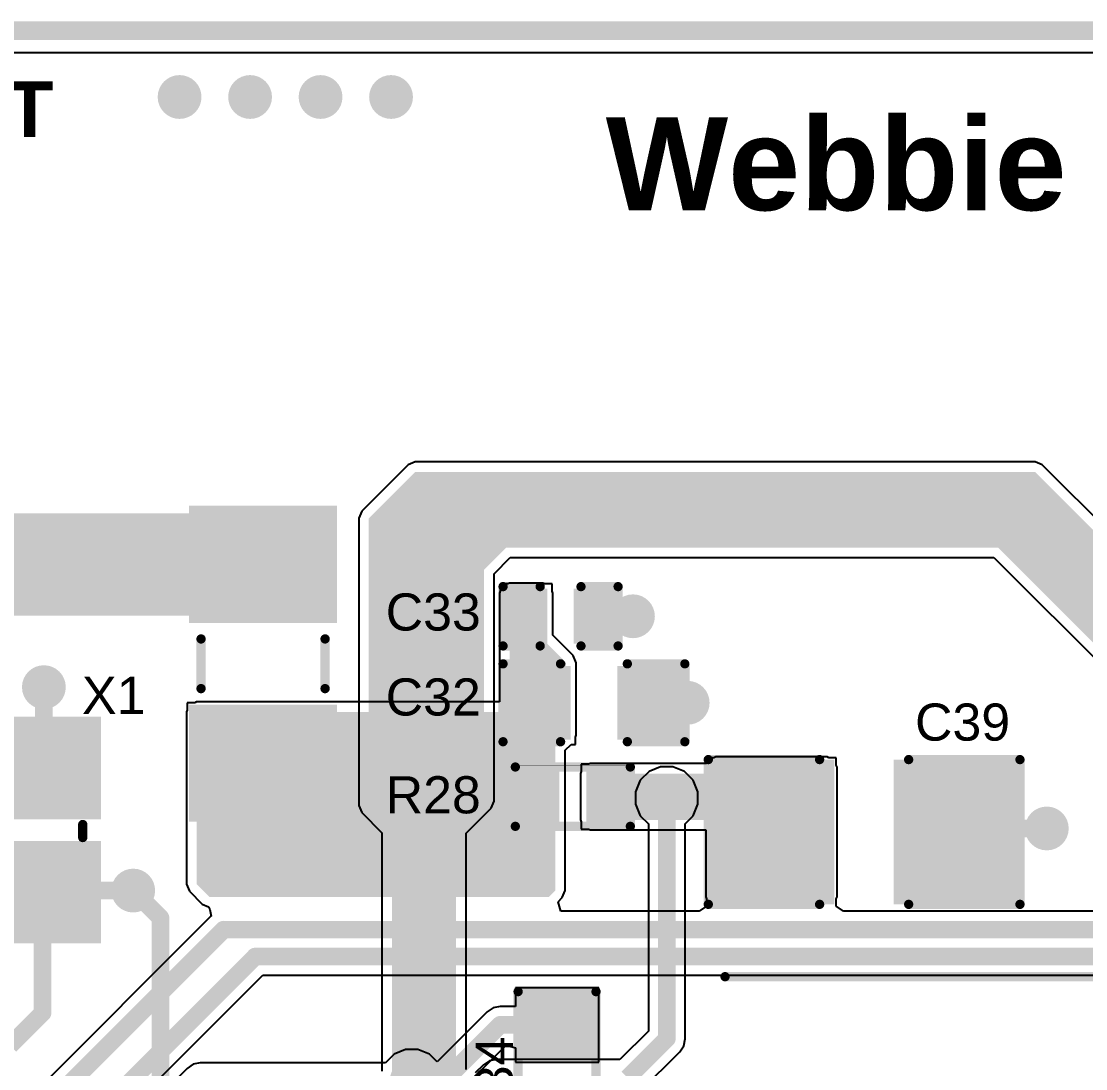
# Model space of a CAD drawing. Header units: inches. Extents: x -3 to 103, y 0 to 40.
# Drawn here: x 67.02 to 81.6, y 25.79 to 40.13 of the extents above; entities that cross this region are included whole.
import ezdxf

# ---------------------------------------------------------------- set-up
doc = ezdxf.new("R2010")
doc.units = ezdxf.units.IN
for name, color, linetype in [('Board Outline', 216, 'Continuous'), ('Bottom Layer', 5, 'Continuous'), ('Bottom Solder', 6, 'Continuous'), ('Top Layer', 1, 'Continuous'), ('Top Overlay', 2, 'Continuous'), ('Top Paste', 8, 'Continuous'), ('Top Solder', 216, 'Continuous'), ('Via Holes', 16, 'Continuous')]:
    doc.layers.add(name, color=color, linetype=linetype)
doc.styles.add('Arial', font='', dxfattribs={"height": 0.2})
doc.styles.add('Arial_Bold', font='', dxfattribs={"height": 0.2})
doc.styles.get('Arial').set_extended_font_data('Arial')
doc.styles.get('Arial_Bold').set_extended_font_data('Arial', bold=True)

# ---------------------------------------------------------------- blocks, each defined once
blk = doc.blocks.new('H1102NLT_1')
at = {"layer": 'Top Layer'}
for points in [[(-5.1, 4.825), (-3.43, 4.825), (-3.43, 4.065), (-5.1, 4.065)], [(5.1, 4.065), (3.43, 4.065), (3.43, 4.825), (5.1, 4.825)], [(-5.1, 3.555), (-3.43, 3.555), (-3.43, 2.795), (-5.1, 2.795)], [(5.1, 2.795), (3.43, 2.795), (3.43, 3.555), (5.1, 3.555)], [(-5.1, 2.285), (-3.43, 2.285), (-3.43, 1.525), (-5.1, 1.525)], [(5.1, 1.525), (3.43, 1.525), (3.43, 2.285), (5.1, 2.285)], [(-5.1, 1.015), (-3.43, 1.015), (-3.43, 0.255), (-5.1, 0.255)], [(5.1, 0.255), (3.43, 0.255), (3.43, 1.015), (5.1, 1.015)], [(-5.1, -0.255), (-3.43, -0.255), (-3.43, -1.015), (-5.1, -1.015)], [(5.1, -1.015), (3.43, -1.015), (3.43, -0.255), (5.1, -0.255)], [(-5.1, -1.525), (-3.43, -1.525), (-3.43, -2.285), (-5.1, -2.285)], [(5.1, -2.285), (3.43, -2.285), (3.43, -1.525), (5.1, -1.525)], [(-5.1, -2.795), (-3.43, -2.795), (-3.43, -3.555), (-5.1, -3.555)], [(5.1, -3.555), (3.43, -3.555), (3.43, -2.795), (5.1, -2.795)], [(-5.1, -4.065), (-3.43, -4.065), (-3.43, -4.825), (-5.1, -4.825)], [(5.1, -4.825), (3.43, -4.825), (3.43, -4.065), (5.1, -4.065)]]:
    blk.add_hatch(color=1, dxfattribs=at).paths.add_polyline_path(points)
at = {"layer": 'Top Overlay'}
blk.add_hatch(color=2, dxfattribs=at).paths.add_polyline_path([(-3.226, 4.089), (-2.413, 4.089), (-2.413, 4.902), (-3.226, 4.902)])
at = {"layer": 'Top Paste'}
for points in [[(-5.1, 4.825), (-3.43, 4.825), (-3.43, 4.065), (-5.1, 4.065)], [(5.1, 4.065), (3.43, 4.065), (3.43, 4.825), (5.1, 4.825)], [(-5.1, 3.555), (-3.43, 3.555), (-3.43, 2.795), (-5.1, 2.795)], [(5.1, 2.795), (3.43, 2.795), (3.43, 3.555), (5.1, 3.555)], [(-5.1, 2.285), (-3.43, 2.285), (-3.43, 1.525), (-5.1, 1.525)], [(5.1, 1.525), (3.43, 1.525), (3.43, 2.285), (5.1, 2.285)], [(-5.1, 1.015), (-3.43, 1.015), (-3.43, 0.255), (-5.1, 0.255)], [(5.1, 0.255), (3.43, 0.255), (3.43, 1.015), (5.1, 1.015)], [(-5.1, -0.255), (-3.43, -0.255), (-3.43, -1.015), (-5.1, -1.015)], [(5.1, -1.015), (3.43, -1.015), (3.43, -0.255), (5.1, -0.255)], [(-5.1, -1.525), (-3.43, -1.525), (-3.43, -2.285), (-5.1, -2.285)], [(5.1, -2.285), (3.43, -2.285), (3.43, -1.525), (5.1, -1.525)], [(-5.1, -2.795), (-3.43, -2.795), (-3.43, -3.555), (-5.1, -3.555)], [(5.1, -3.555), (3.43, -3.555), (3.43, -2.795), (5.1, -2.795)], [(-5.1, -4.065), (-3.43, -4.065), (-3.43, -4.825), (-5.1, -4.825)], [(5.1, -4.825), (3.43, -4.825), (3.43, -4.065), (5.1, -4.065)]]:
    blk.add_hatch(color=8, dxfattribs=at).paths.add_polyline_path(points)
at = {"layer": 'Top Solder'}
for points in [[(-5.202, 4.927), (-3.328, 4.927), (-3.328, 3.963), (-5.202, 3.963)], [(5.202, 3.963), (3.328, 3.963), (3.328, 4.927), (5.202, 4.927)], [(-5.202, 3.657), (-3.328, 3.657), (-3.328, 2.693), (-5.202, 2.693)], [(5.202, 2.693), (3.328, 2.693), (3.328, 3.657), (5.202, 3.657)], [(-5.202, 2.387), (-3.328, 2.387), (-3.328, 1.423), (-5.202, 1.423)], [(5.202, 1.423), (3.328, 1.423), (3.328, 2.387), (5.202, 2.387)], [(-5.202, 1.117), (-3.328, 1.117), (-3.328, 0.153), (-5.202, 0.153)], [(5.202, 0.153), (3.328, 0.153), (3.328, 1.117), (5.202, 1.117)], [(-5.202, -0.153), (-3.328, -0.153), (-3.328, -1.117), (-5.202, -1.117)], [(5.202, -1.117), (3.328, -1.117), (3.328, -0.153), (5.202, -0.153)], [(-5.202, -1.423), (-3.328, -1.423), (-3.328, -2.387), (-5.202, -2.387)], [(5.202, -2.387), (3.328, -2.387), (3.328, -1.423), (5.202, -1.423)], [(-5.202, -2.693), (-3.328, -2.693), (-3.328, -3.657), (-5.202, -3.657)], [(5.202, -3.657), (3.328, -3.657), (3.328, -2.693), (5.202, -2.693)], [(-5.202, -3.963), (-3.328, -3.963), (-3.328, -4.927), (-5.202, -4.927)], [(5.202, -4.927), (3.328, -4.927), (3.328, -3.963), (5.202, -3.963)]]:
    blk.add_hatch(color=216, dxfattribs=at).paths.add_polyline_path(points)
at = {"layer": 'Top Overlay'}
for points, const_width in [([(-3.555, 6.35), (3.555, 6.35)], 0.127), ([(-5.484, 4.343), (-5.484, 4.597)], 0.254), ([(-5.484, 4.597), (-5.357, 4.47)], 0.254), ([(-5.484, 4.343), (-5.357, 4.47)], 0.254), ([(-3.555, -6.35), (3.555, -6.35)], 0.127)]:
    blk.add_lwpolyline(points, dxfattribs=dict(at, const_width=const_width))
for points, const_width in [([(-3.587, 6.35, 1), (-3.523, 6.35, 1)], 0.0635), ([(3.523, 6.35, 1), (3.587, 6.35, 1)], 0.0635), ([(-5.548, 4.597, 1), (-5.421, 4.597, 1)], 0.127), ([(-5.548, 4.597, 1), (-5.421, 4.597, 1)], 0.127), ([(-5.421, 4.47, 1), (-5.294, 4.47, 1)], 0.127), ([(-5.421, 4.47, 1), (-5.294, 4.47, 1)], 0.127), ([(-5.548, 4.343, 1), (-5.421, 4.343, 1)], 0.127), ([(-5.548, 4.343, 1), (-5.421, 4.343, 1)], 0.127), ([(-3.587, -6.35, 1), (-3.523, -6.35, 1)], 0.0635), ([(3.523, -6.35, 1), (3.587, -6.35, 1)], 0.0635)]:
    blk.add_lwpolyline(points, format="xyb", close=True, dxfattribs=dict(at, const_width=const_width))
blk = doc.blocks.new('SMD3225_4P_14')
at = {"layer": 'Top Layer'}
for points in [[(-1.8, 1.45), (-0.4, 1.45), (-0.4, 0.25), (-1.8, 0.25)], [(0.4, 1.45), (1.8, 1.45), (1.8, 0.25), (0.4, 0.25)], [(-1.8, -0.25), (-0.4, -0.25), (-0.4, -1.45), (-1.8, -1.45)], [(0.4, -0.25), (1.8, -0.25), (1.8, -1.45), (0.4, -1.45)]]:
    blk.add_hatch(color=1, dxfattribs=at).paths.add_polyline_path(points)
at = {"layer": 'Top Paste'}
for points in [[(-1.8, 1.45), (-0.4, 1.45), (-0.4, 0.25), (-1.8, 0.25)], [(0.4, 1.45), (1.8, 1.45), (1.8, 0.25), (0.4, 0.25)], [(-1.8, -0.25), (-0.4, -0.25), (-0.4, -1.45), (-1.8, -1.45)], [(0.4, -0.25), (1.8, -0.25), (1.8, -1.45), (0.4, -1.45)]]:
    blk.add_hatch(color=8, dxfattribs=at).paths.add_polyline_path(points)
at = {"layer": 'Top Solder'}
for points in [[(-1.902, 1.552), (-0.298, 1.552), (-0.298, 0.148), (-1.902, 0.148)], [(0.298, 1.552), (1.902, 1.552), (1.902, 0.148), (0.298, 0.148)], [(-1.902, -0.148), (-0.298, -0.148), (-0.298, -1.552), (-1.902, -1.552)], [(0.298, -0.148), (1.902, -0.148), (1.902, -1.552), (0.298, -1.552)]]:
    blk.add_hatch(color=216, dxfattribs=at).paths.add_polyline_path(points)
at = {"layer": 'Top Overlay', "const_width": 0.127}
for points in [[(-0.203, 1.295), (0.178, 1.295)], [(-2.083, 0.737), (-2.083, 0.991)], [(-2.083, 0.991), (-1.956, 0.864)], [(-2.083, 0.737), (-1.956, 0.864)], [(-1.651, -0.102), (-1.651, 0.076)], [(1.651, -0.102), (1.651, 0.076)], [(-0.203, -1.295), (0.178, -1.295)]]:
    blk.add_lwpolyline(points, dxfattribs=at)
at = {"layer": 'Top Overlay', "const_width": 0.0635}
for points in [[(-0.235, 1.295, 1), (-0.171, 1.295, 1)], [(0.146, 1.295, 1), (0.21, 1.295, 1)], [(-2.115, 0.991, 1), (-2.051, 0.991, 1)], [(-2.115, 0.991, 1), (-2.051, 0.991, 1)], [(-1.988, 0.864, 1), (-1.924, 0.864, 1)], [(-1.988, 0.864, 1), (-1.924, 0.864, 1)], [(-2.115, 0.737, 1), (-2.051, 0.737, 1)], [(-2.115, 0.737, 1), (-2.051, 0.737, 1)], [(-1.683, 0.076, 1), (-1.619, 0.076, 1)], [(1.619, 0.076, 1), (1.683, 0.076, 1)], [(-1.683, -0.102, 1), (-1.619, -0.102, 1)], [(1.619, -0.102, 1), (1.683, -0.102, 1)], [(-0.235, -1.295, 1), (-0.171, -1.295, 1)], [(0.146, -1.295, 1), (0.21, -1.295, 1)]]:
    blk.add_lwpolyline(points, format="xyb", close=True, dxfattribs=at)
blk = doc.blocks.new('R___0603_42')
at = {"layer": 'Top Layer'}
for points in [[(-0.381, 0.4445), (-0.381, -0.4445), (-1.143, -0.4445), (-1.143, 0.4445)], [(1.143, 0.4445), (1.143, -0.4445), (0.381, -0.4445), (0.381, 0.4445)]]:
    blk.add_hatch(color=1, dxfattribs=at).paths.add_polyline_path(points)
at = {"layer": 'Top Paste'}
for points in [[(-0.381, 0.4445), (-0.381, -0.4445), (-1.143, -0.4445), (-1.143, 0.4445)], [(1.143, 0.4445), (1.143, -0.4445), (0.381, -0.4445), (0.381, 0.4445)]]:
    blk.add_hatch(color=8, dxfattribs=at).paths.add_polyline_path(points)
at = {"layer": 'Top Solder'}
for points in [[(-0.2794, 0.5461), (-0.2794, -0.5461), (-1.2446, -0.5461), (-1.2446, 0.5461)], [(1.2446, 0.5461), (1.2446, -0.5461), (0.2794, -0.5461), (0.2794, 0.5461)]]:
    blk.add_hatch(color=216, dxfattribs=at).paths.add_polyline_path(points)
at = {"layer": 'Top Overlay', "const_width": 0.127}
for points in [[(-1.2192, 0.5334), (1.2192, 0.5334)], [(-1.2192, 0.5334), (-1.2192, -0.5334)], [(1.2192, 0.5334), (1.2192, -0.5334)], [(-1.2192, -0.5334), (1.2192, -0.5334)]]:
    blk.add_lwpolyline(points, dxfattribs=at)
at = {"layer": 'Top Overlay', "const_width": 0.0635}
for points in [[(-1.25095, 0.5334, 1), (-1.18745, 0.5334, 1)], [(-1.25095, 0.5334, 1), (-1.18745, 0.5334, 1)], [(1.18745, 0.5334, 1), (1.25095, 0.5334, 1)], [(1.18745, 0.5334, 1), (1.25095, 0.5334, 1)], [(-1.25095, -0.5334, 1), (-1.18745, -0.5334, 1)], [(-1.25095, -0.5334, 1), (-1.18745, -0.5334, 1)], [(1.18745, -0.5334, 1), (1.25095, -0.5334, 1)], [(1.18745, -0.5334, 1), (1.25095, -0.5334, 1)]]:
    blk.add_lwpolyline(points, format="xyb", close=True, dxfattribs=at)
blk = doc.blocks.new('R___0402_48')
at = {"layer": 'Top Layer'}
for points in [[(-0.699, -0.318), (-0.699, 0.318), (-0.241, 0.318), (-0.241, -0.318)], [(0.241, -0.318), (0.241, 0.318), (0.699, 0.318), (0.699, -0.318)]]:
    blk.add_hatch(color=1, dxfattribs=at).paths.add_polyline_path(points)
at = {"layer": 'Top Paste'}
for points in [[(-0.699, -0.318), (-0.699, 0.318), (-0.241, 0.318), (-0.241, -0.318)], [(0.241, -0.318), (0.241, 0.318), (0.699, 0.318), (0.699, -0.318)]]:
    blk.add_hatch(color=8, dxfattribs=at).paths.add_polyline_path(points)
at = {"layer": 'Top Solder'}
for points in [[(-0.754, -0.373), (-0.754, 0.373), (-0.186, 0.373), (-0.186, -0.373)], [(0.186, -0.373), (0.186, 0.373), (0.754, 0.373), (0.754, -0.373)]]:
    blk.add_hatch(color=216, dxfattribs=at).paths.add_polyline_path(points)
at = {"layer": 'Top Overlay'}
for points, const_width in [([(0.787, 0.406), (-0.787, 0.406)], 0.127), ([(-0.787, 0.406), (-0.787, -0.406)], 0.127), ([(0.787, 0.406), (0.787, -0.406)], 0.127), ([(0.787, -0.406), (-0.787, -0.406)], 0.127), ([(0.813, -0.432), (-0.813, -0.432)], 0.00323)]:
    blk.add_lwpolyline(points, dxfattribs=dict(at, const_width=const_width))
for points, const_width in [([(-0.819, 0.406, 1), (-0.756, 0.406, 1)], 0.0635), ([(-0.819, 0.406, 1), (-0.756, 0.406, 1)], 0.0635), ([(0.756, 0.406, 1), (0.819, 0.406, 1)], 0.0635), ([(0.756, 0.406, 1), (0.819, 0.406, 1)], 0.0635), ([(-0.819, -0.406, 1), (-0.756, -0.406, 1)], 0.0635), ([(-0.819, -0.406, 1), (-0.756, -0.406, 1)], 0.0635), ([(-0.814, -0.432, 1), (-0.812, -0.432, 1)], 0.00161), ([(0.756, -0.406, 1), (0.819, -0.406, 1)], 0.0635), ([(0.756, -0.406, 1), (0.819, -0.406, 1)], 0.0635), ([(0.812, -0.432, 1), (0.814, -0.432, 1)], 0.00161)]:
    blk.add_lwpolyline(points, format="xyb", close=True, dxfattribs=dict(at, const_width=const_width))
blk = doc.blocks.new('IND_1206_82')
at = {"layer": 'Top Layer'}
for points in [[(-2.06, 0.91), (-0.66, 0.91), (-0.66, -0.91), (-2.06, -0.91)], [(0.66, 0.91), (2.06, 0.91), (2.06, -0.91), (0.66, -0.91)]]:
    blk.add_hatch(color=1, dxfattribs=at).paths.add_polyline_path(points)
at = {"layer": 'Top Paste'}
for points in [[(-2.06, 0.91), (-0.66, 0.91), (-0.66, -0.91), (-2.06, -0.91)], [(0.66, 0.91), (2.06, 0.91), (2.06, -0.91), (0.66, -0.91)]]:
    blk.add_hatch(color=8, dxfattribs=at).paths.add_polyline_path(points)
at = {"layer": 'Top Solder'}
for points in [[(-2.162, 1.012), (-0.558, 1.012), (-0.558, -1.012), (-2.162, -1.012)], [(0.558, 1.012), (2.162, 1.012), (2.162, -1.012), (0.558, -1.012)]]:
    blk.add_hatch(color=216, dxfattribs=at).paths.add_polyline_path(points)
at = {"layer": 'Top Overlay', "const_width": 0.127}
for points in [[(-0.34, 0.849), (0.34, 0.849)], [(-0.34, -0.849), (0.34, -0.849)]]:
    blk.add_lwpolyline(points, dxfattribs=at)
at = {"layer": 'Top Overlay', "const_width": 0.0635}
for points in [[(-0.372, 0.849, 1), (-0.308, 0.849, 1)], [(0.308, 0.849, 1), (0.372, 0.849, 1)], [(-0.372, -0.849, 1), (-0.308, -0.849, 1)], [(0.308, -0.849, 1), (0.372, -0.849, 1)]]:
    blk.add_lwpolyline(points, format="xyb", close=True, dxfattribs=at)
blk = doc.blocks.new('C___1206_96')
at = {"layer": 'Top Layer'}
for points in [[(-2.032, 0.889), (-0.508, 0.889), (-0.508, -0.889), (-2.032, -0.889)], [(0.508, 0.889), (2.032, 0.889), (2.032, -0.889), (0.508, -0.889)]]:
    blk.add_hatch(color=1, dxfattribs=at).paths.add_polyline_path(points)
at = {"layer": 'Top Paste'}
for points in [[(-2.032, 0.889), (-0.508, 0.889), (-0.508, -0.889), (-2.032, -0.889)], [(0.508, 0.889), (2.032, 0.889), (2.032, -0.889), (0.508, -0.889)]]:
    blk.add_hatch(color=8, dxfattribs=at).paths.add_polyline_path(points)
at = {"layer": 'Top Solder'}
for points in [[(-2.1336, 0.9906), (-0.4064, 0.9906), (-0.4064, -0.9906), (-2.1336, -0.9906)], [(0.4064, 0.9906), (2.1336, 0.9906), (2.1336, -0.9906), (0.4064, -0.9906)]]:
    blk.add_hatch(color=216, dxfattribs=at).paths.add_polyline_path(points)
at = {"layer": 'Top Overlay', "const_width": 0.127}
for points in [[(-0.6096, 0.9906), (-2.1336, 0.9906)], [(-2.1336, 0.9906), (-2.1336, -0.9906)], [(2.1336, 0.9906), (0.6096, 0.9906)], [(2.1336, 0.9906), (2.1336, -0.9906)], [(-0.6096, -0.9906), (-2.1336, -0.9906)], [(2.1336, -0.9906), (0.6096, -0.9906)]]:
    blk.add_lwpolyline(points, dxfattribs=at)
at = {"layer": 'Top Overlay', "const_width": 0.0635}
for points in [[(-2.16535, 0.9906, 1), (-2.10185, 0.9906, 1)], [(-2.16535, 0.9906, 1), (-2.10185, 0.9906, 1)], [(-0.64135, 0.9906, 1), (-0.57785, 0.9906, 1)], [(0.57785, 0.9906, 1), (0.64135, 0.9906, 1)], [(2.10185, 0.9906, 1), (2.16535, 0.9906, 1)], [(2.10185, 0.9906, 1), (2.16535, 0.9906, 1)], [(-2.16535, -0.9906, 1), (-2.10185, -0.9906, 1)], [(-2.16535, -0.9906, 1), (-2.10185, -0.9906, 1)], [(-0.64135, -0.9906, 1), (-0.57785, -0.9906, 1)], [(0.57785, -0.9906, 1), (0.64135, -0.9906, 1)], [(2.10185, -0.9906, 1), (2.16535, -0.9906, 1)], [(2.10185, -0.9906, 1), (2.16535, -0.9906, 1)]]:
    blk.add_lwpolyline(points, format="xyb", close=True, dxfattribs=at)
blk = doc.blocks.new('____0402_102')
at = {"layer": 'Top Layer'}
for points in [[(-0.699, -0.318), (-0.699, 0.318), (-0.241, 0.318), (-0.241, -0.318)], [(0.241, -0.318), (0.241, 0.318), (0.699, 0.318), (0.699, -0.318)]]:
    blk.add_hatch(color=1, dxfattribs=at).paths.add_polyline_path(points)
at = {"layer": 'Top Paste'}
for points in [[(-0.699, -0.318), (-0.699, 0.318), (-0.241, 0.318), (-0.241, -0.318)], [(0.241, -0.318), (0.241, 0.318), (0.699, 0.318), (0.699, -0.318)]]:
    blk.add_hatch(color=8, dxfattribs=at).paths.add_polyline_path(points)
at = {"layer": 'Top Solder'}
for points in [[(-0.758, -0.377), (-0.758, 0.377), (-0.181, 0.377), (-0.181, -0.377)], [(0.181, -0.377), (0.181, 0.377), (0.758, 0.377), (0.758, -0.377)]]:
    blk.add_hatch(color=216, dxfattribs=at).paths.add_polyline_path(points)
at = {"layer": 'Top Overlay', "const_width": 0.127}
for points in [[(-0.787, -0.406), (-0.787, 0.406)], [(-0.787, 0.406), (-0.279, 0.406)], [(0.279, 0.406), (0.787, 0.406)], [(0.787, -0.406), (0.787, 0.406)], [(-0.787, -0.406), (-0.279, -0.406)], [(0.279, -0.406), (0.787, -0.406)]]:
    blk.add_lwpolyline(points, dxfattribs=at)
at = {"layer": 'Top Overlay', "const_width": 0.0635}
for points in [[(-0.819, 0.406, 1), (-0.756, 0.406, 1)], [(-0.819, 0.406, 1), (-0.756, 0.406, 1)], [(-0.311, 0.406, 1), (-0.248, 0.406, 1)], [(0.248, 0.406, 1), (0.311, 0.406, 1)], [(0.756, 0.406, 1), (0.819, 0.406, 1)], [(0.756, 0.406, 1), (0.819, 0.406, 1)], [(-0.819, -0.406, 1), (-0.756, -0.406, 1)], [(-0.819, -0.406, 1), (-0.756, -0.406, 1)], [(-0.311, -0.406, 1), (-0.248, -0.406, 1)], [(0.248, -0.406, 1), (0.311, -0.406, 1)], [(0.756, -0.406, 1), (0.819, -0.406, 1)], [(0.756, -0.406, 1), (0.819, -0.406, 1)]]:
    blk.add_lwpolyline(points, format="xyb", close=True, dxfattribs=at)
blk = doc.blocks.new('C___0603_103')
at = {"layer": 'Top Layer'}
for points in [[(-0.381, 0.445), (-0.381, -0.445), (-1.143, -0.445), (-1.143, 0.445)], [(1.143, 0.445), (1.143, -0.445), (0.381, -0.445), (0.381, 0.445)]]:
    blk.add_hatch(color=1, dxfattribs=at).paths.add_polyline_path(points)
at = {"layer": 'Top Paste'}
for points in [[(-0.381, 0.445), (-0.381, -0.445), (-1.143, -0.445), (-1.143, 0.445)], [(1.143, 0.445), (1.143, -0.445), (0.381, -0.445), (0.381, 0.445)]]:
    blk.add_hatch(color=8, dxfattribs=at).paths.add_polyline_path(points)
at = {"layer": 'Top Solder'}
for points in [[(-0.321, 0.504), (-0.321, -0.504), (-1.203, -0.504), (-1.203, 0.504)], [(1.203, 0.504), (1.203, -0.504), (0.321, -0.504), (0.321, 0.504)]]:
    blk.add_hatch(color=216, dxfattribs=at).paths.add_polyline_path(points)
at = {"layer": 'Top Overlay', "const_width": 0.127}
for points in [[(-1.245, 0.533), (-1.245, -0.533)], [(-0.457, 0.533), (-1.245, 0.533)], [(1.245, 0.533), (0.457, 0.533)], [(1.245, 0.533), (1.245, -0.533)], [(-0.457, -0.533), (-1.245, -0.533)], [(1.245, -0.533), (0.457, -0.533)]]:
    blk.add_lwpolyline(points, dxfattribs=at)
at = {"layer": 'Top Overlay', "const_width": 0.0635}
for points in [[(-1.276, 0.533, 1), (-1.213, 0.533, 1)], [(-1.276, 0.533, 1), (-1.213, 0.533, 1)], [(-0.489, 0.533, 1), (-0.425, 0.533, 1)], [(0.425, 0.533, 1), (0.489, 0.533, 1)], [(1.213, 0.533, 1), (1.276, 0.533, 1)], [(1.213, 0.533, 1), (1.276, 0.533, 1)], [(-1.276, -0.533, 1), (-1.213, -0.533, 1)], [(-1.276, -0.533, 1), (-1.213, -0.533, 1)], [(-0.489, -0.533, 1), (-0.425, -0.533, 1)], [(0.425, -0.533, 1), (0.489, -0.533, 1)], [(1.213, -0.533, 1), (1.276, -0.533, 1)], [(1.213, -0.533, 1), (1.276, -0.533, 1)]]:
    blk.add_lwpolyline(points, format="xyb", close=True, dxfattribs=at)

msp = doc.modelspace()

# ---------------------------------------------------------------- hatches: boundary and pattern name
at = {"layer": 'Bottom Layer'}
h = msp.add_hatch(color=5, dxfattribs=at)
edge = h.paths.add_edge_path()
edge.add_arc((69.19, 39.091), 0.3, 0, 360)
h = msp.add_hatch(color=5, dxfattribs=at)
edge = h.paths.add_edge_path()
edge.add_arc((70.155, 39.091), 0.3, 0, 360)
h = msp.add_hatch(color=5, dxfattribs=at)
edge = h.paths.add_edge_path()
edge.add_arc((71.12, 39.091), 0.3, 0, 360)
h = msp.add_hatch(color=5, dxfattribs=at)
edge = h.paths.add_edge_path()
edge.add_arc((72.085, 39.091), 0.3, 0, 360)
for points in [[(89.402, 25.461), (90.058, 25.461), (90.058, 24.285), (90.052, 24.161), (89.161, 24.161), (80.397, 32.925), (73.661, 32.925), (73.357, 32.62), (73.357, 29.454), (72.711, 28.808), (72.368, 28.808), (71.78, 29.396), (71.78, 33.325), (72.415, 33.96), (80.903, 33.96)], [(72.974, 23.985), (72.954, 23.936), (72.954, 23.766), (72.974, 23.716), (72.974, 16.245), (73.344, 15.876), (76.581, 15.876), (76.581, 15.875), (76.81, 15.646), (76.81, 14.935), (76.581, 14.707), (73.303, 14.707), (72.974, 14.378), (72.974, 11.227), (72.098, 11.227), (72.098, 15.761), (71.983, 15.875), (70.352, 15.875), (70.344, 15.868), (70.129, 16.083), (70.129, 16.53), (70.364, 16.764), (71.958, 16.764), (72.098, 16.904), (72.098, 29.396), (72.974, 29.396)]]:
    msp.add_hatch(color=5, dxfattribs=at).paths.add_polyline_path(points)
h = msp.add_hatch(color=5, dxfattribs=at)
edge = h.paths.add_edge_path()
edge.add_arc((75.397, 31.984), 0.3, 0, 360)
h = msp.add_hatch(color=5, dxfattribs=at)
edge = h.paths.add_edge_path()
edge.add_arc((67.332, 31.014), 0.3, 0, 360)
h = msp.add_hatch(color=5, dxfattribs=at)
edge = h.paths.add_edge_path()
edge.add_arc((76.146, 30.8), 0.3, 0, 360)
h = msp.add_hatch(color=5, dxfattribs=at)
edge = h.paths.add_edge_path()
edge.add_arc((72.54, 30.356), 0.3, 0, 360)
h = msp.add_hatch(color=5, dxfattribs=at)
edge = h.paths.add_edge_path()
edge.add_arc((75.86, 29.497), 0.3, 0, 360)
h = msp.add_hatch(color=5, dxfattribs=at)
edge = h.paths.add_edge_path()
edge.add_arc((72.54, 29.274), 0.3, 0, 360)
h = msp.add_hatch(color=5, dxfattribs=at)
edge = h.paths.add_edge_path()
edge.add_arc((81.063, 29.08), 0.3, 0, 360)
h = msp.add_hatch(color=5, dxfattribs=at)
edge = h.paths.add_edge_path()
edge.add_arc((68.555, 28.23), 0.3, 0, 360)
h = msp.add_hatch(color=5, dxfattribs=at)
edge = h.paths.add_edge_path()
edge.add_arc((72.368, 25.628), 0.3, 0, 360)
at = {"layer": 'Bottom Solder'}
h = msp.add_hatch(color=6, dxfattribs=at)
edge = h.paths.add_edge_path()
edge.add_arc((69.19, 39.091), 0.3, 0, 360)
h = msp.add_hatch(color=6, dxfattribs=at)
edge = h.paths.add_edge_path()
edge.add_arc((70.155, 39.091), 0.3, 0, 360)
h = msp.add_hatch(color=6, dxfattribs=at)
edge = h.paths.add_edge_path()
edge.add_arc((71.12, 39.091), 0.3, 0, 360)
h = msp.add_hatch(color=6, dxfattribs=at)
edge = h.paths.add_edge_path()
edge.add_arc((72.085, 39.091), 0.3, 0, 360)
h = msp.add_hatch(color=6, dxfattribs=at)
edge = h.paths.add_edge_path()
edge.add_arc((75.397, 31.984), 0.3, 0, 360)
h = msp.add_hatch(color=6, dxfattribs=at)
edge = h.paths.add_edge_path()
edge.add_arc((67.332, 31.014), 0.3, 0, 360)
h = msp.add_hatch(color=6, dxfattribs=at)
edge = h.paths.add_edge_path()
edge.add_arc((76.146, 30.8), 0.3, 0, 360)
h = msp.add_hatch(color=6, dxfattribs=at)
edge = h.paths.add_edge_path()
edge.add_arc((72.54, 30.356), 0.3, 0, 360)
h = msp.add_hatch(color=6, dxfattribs=at)
edge = h.paths.add_edge_path()
edge.add_arc((75.86, 29.497), 0.3, 0, 360)
h = msp.add_hatch(color=6, dxfattribs=at)
edge = h.paths.add_edge_path()
edge.add_arc((72.54, 29.274), 0.3, 0, 360)
h = msp.add_hatch(color=6, dxfattribs=at)
edge = h.paths.add_edge_path()
edge.add_arc((81.063, 29.08), 0.3, 0, 360)
h = msp.add_hatch(color=6, dxfattribs=at)
edge = h.paths.add_edge_path()
edge.add_arc((68.555, 28.23), 0.3, 0, 360)
h = msp.add_hatch(color=6, dxfattribs=at)
edge = h.paths.add_edge_path()
edge.add_arc((72.368, 25.628), 0.3, 0, 360)
at = {"layer": 'Top Layer'}
h = msp.add_hatch(color=1, dxfattribs=at)
edge = h.paths.add_edge_path()
edge.add_arc((69.19, 39.091), 0.3, 0, 360)
h = msp.add_hatch(color=1, dxfattribs=at)
edge = h.paths.add_edge_path()
edge.add_arc((70.155, 39.091), 0.3, 0, 360)
h = msp.add_hatch(color=1, dxfattribs=at)
edge = h.paths.add_edge_path()
edge.add_arc((71.12, 39.091), 0.3, 0, 360)
h = msp.add_hatch(color=1, dxfattribs=at)
edge = h.paths.add_edge_path()
edge.add_arc((72.085, 39.091), 0.3, 0, 360)
for points in [[(71.243, 31.994), (63.895, 31.994), (62.509, 30.608), (62.509, 29.096), (62.797, 28.808), (65.813, 28.808), (65.813, 27.608), (63.98, 27.608), (62.42, 26.048), (61.963, 26.048), (61.963, 27.741), (61.972, 27.75), (61.747, 27.974), (61.747, 30.608), (64.533, 33.394), (71.243, 33.394)], [(74.165, 31.667), (74.482, 31.349), (74.482, 30.356), (74.333, 30.207), (74.333, 28.231), (74.245, 28.143), (69.597, 28.143), (69.423, 28.318), (69.423, 30.674), (73.708, 30.674), (73.708, 32.302), (74.165, 32.302)], [(76.53, 28.143), (78.054, 28.143), (78.054, 29.921), (76.53, 29.921)], [(74.816, 29.197), (78.054, 29.197), (78.054, 29.832), (74.816, 29.832)]]:
    msp.add_hatch(color=1, dxfattribs=at).paths.add_polyline_path(points)
h = msp.add_hatch(color=1, dxfattribs=at)
edge = h.paths.add_edge_path()
edge.add_arc((75.397, 31.984), 0.3, 0, 360)
h = msp.add_hatch(color=1, dxfattribs=at)
edge = h.paths.add_edge_path()
edge.add_arc((67.332, 31.014), 0.3, 0, 360)
h = msp.add_hatch(color=1, dxfattribs=at)
edge = h.paths.add_edge_path()
edge.add_arc((76.146, 30.8), 0.3, 0, 360)
h = msp.add_hatch(color=1, dxfattribs=at)
edge = h.paths.add_edge_path()
edge.add_arc((72.54, 30.356), 0.3, 0, 360)
h = msp.add_hatch(color=1, dxfattribs=at)
edge = h.paths.add_edge_path()
edge.add_arc((75.86, 29.497), 0.3, 0, 360)
h = msp.add_hatch(color=1, dxfattribs=at)
edge = h.paths.add_edge_path()
edge.add_arc((72.54, 29.274), 0.3, 0, 360)
h = msp.add_hatch(color=1, dxfattribs=at)
edge = h.paths.add_edge_path()
edge.add_arc((81.063, 29.08), 0.3, 0, 360)
h = msp.add_hatch(color=1, dxfattribs=at)
edge = h.paths.add_edge_path()
edge.add_arc((68.555, 28.23), 0.3, 0, 360)
h = msp.add_hatch(color=1, dxfattribs=at)
edge = h.paths.add_edge_path()
edge.add_arc((72.368, 25.628), 0.3, 0, 360)
at = {"layer": 'Via Holes'}
h = msp.add_hatch(color=7, dxfattribs=at)
edge = h.paths.add_edge_path()
edge.add_arc((69.19, 39.091), 0.15, 0, 360)
h = msp.add_hatch(color=7, dxfattribs=at)
edge = h.paths.add_edge_path()
edge.add_arc((70.155, 39.091), 0.15, 0, 360)
h = msp.add_hatch(color=7, dxfattribs=at)
edge = h.paths.add_edge_path()
edge.add_arc((71.12, 39.091), 0.15, 0, 360)
h = msp.add_hatch(color=7, dxfattribs=at)
edge = h.paths.add_edge_path()
edge.add_arc((72.085, 39.091), 0.15, 0, 360)
h = msp.add_hatch(color=7, dxfattribs=at)
edge = h.paths.add_edge_path()
edge.add_arc((75.397, 31.984), 0.15, 0, 360)
h = msp.add_hatch(color=7, dxfattribs=at)
edge = h.paths.add_edge_path()
edge.add_arc((67.332, 31.014), 0.15, 0, 360)
h = msp.add_hatch(color=7, dxfattribs=at)
edge = h.paths.add_edge_path()
edge.add_arc((76.146, 30.8), 0.15, 0, 360)
h = msp.add_hatch(color=7, dxfattribs=at)
edge = h.paths.add_edge_path()
edge.add_arc((72.54, 30.356), 0.15, 0, 360)
h = msp.add_hatch(color=7, dxfattribs=at)
edge = h.paths.add_edge_path()
edge.add_arc((75.86, 29.497), 0.15, 0, 360)
h = msp.add_hatch(color=7, dxfattribs=at)
edge = h.paths.add_edge_path()
edge.add_arc((72.54, 29.274), 0.15, 0, 360)
h = msp.add_hatch(color=7, dxfattribs=at)
edge = h.paths.add_edge_path()
edge.add_arc((81.063, 29.08), 0.15, 0, 360)
h = msp.add_hatch(color=7, dxfattribs=at)
edge = h.paths.add_edge_path()
edge.add_arc((68.555, 28.23), 0.15, 0, 360)

# ---------------------------------------------------------------- linework, layer by layer
at = {"layer": 'Board Outline', "const_width": 0.254}
msp.add_lwpolyline([(54.874, 40), (96.961, 40)], dxfattribs=at)
at = {"layer": 'Bottom Layer'}
for p, q in [((55.169, 39.7), (98.779, 39.7)), ((72.318, 34.057), (71.683, 33.422)), ((72.415, 34.097), (72.318, 34.057)), ((72.318, 34.057), (72.318, 34.057)), ((80.903, 34.097), (72.415, 34.097)), ((81, 34.057), (80.903, 34.097)), ((80.903, 34.097), (80.903, 34.097)), ((89.459, 25.598), (81, 34.057)), ((71.683, 33.422), (71.643, 33.325)), ((71.643, 33.325), (71.643, 33.325)), ((71.643, 33.325), (71.643, 29.396)), ((73.495, 32.563), (73.718, 32.787)), ((73.718, 32.787), (80.34, 32.787)), ((80.34, 32.787), (88.697, 24.43)), ((73.495, 29.454), (73.495, 32.563)), ((75.775, 29.924), (75.618, 29.859)), ((75.945, 29.924), (75.775, 29.924)), ((76.102, 29.859), (75.945, 29.924)), ((75.498, 29.739), (75.433, 29.582)), ((75.618, 29.859), (75.498, 29.739)), ((76.222, 29.739), (76.102, 29.859)), ((76.287, 29.582), (76.222, 29.739)), ((73.454, 29.357), (73.495, 29.454)), ((73.495, 29.454), (73.495, 29.454)), ((75.433, 29.582), (75.433, 29.412)), ((76.287, 29.412), (76.287, 29.582)), ((71.643, 29.396), (71.683, 29.298)), ((71.683, 29.298), (71.96, 29.021)), ((73.112, 29.014), (73.454, 29.357)), ((75.433, 29.412), (75.498, 29.255)), ((76.222, 29.255), (76.287, 29.412)), ((75.498, 29.255), (75.608, 29.145)), ((76.113, 29.145), (76.222, 29.255)), ((71.96, 29.021), (71.96, 25.758)), ((73.112, 25.781), (73.112, 29.014)), ((75.608, 29.145), (75.608, 26.308)), ((76.113, 26.203), (76.113, 29.145)), ((75.608, 26.308), (75.219, 25.919)), ((76.039, 26.025), (76.093, 26.107)), ((76.093, 26.107), (76.113, 26.203)), ((75.502, 25.488), (76.039, 26.025)), ((73.349, 25.845), (73.239, 25.735)), ((73.431, 25.9), (73.349, 25.845)), ((73.528, 25.919), (73.431, 25.9)), ((75.219, 25.919), (73.528, 25.919))]:
    msp.add_line(p, q, dxfattribs=at)
at = {"layer": 'Bottom Layer', "const_width": 0.241}
for points in [[(75.86, 26.203), (75.86, 29.497)], [(68.555, 28.23), (68.929, 27.856)], [(68.929, 16.413), (68.929, 27.856)], [(75.324, 25.667), (75.86, 26.203)]]:
    msp.add_lwpolyline(points, dxfattribs=at)
at = {"layer": 'Bottom Layer', "const_width": 0.121}
for points in [[(75.8, 29.497, 1), (75.921, 29.497, 1)], [(68.494, 28.23, 1), (68.615, 28.23, 1)], [(68.869, 27.856, 1), (68.989, 27.856, 1)], [(68.869, 27.856, 1), (68.989, 27.856, 1)], [(75.8, 26.203, 1), (75.921, 26.203, 1)], [(75.8, 26.203, 1), (75.921, 26.203, 1)]]:
    msp.add_lwpolyline(points, format="xyb", close=True, dxfattribs=at)
at = {"layer": 'Top Layer'}
for p, q in [((55.169, 39.7), (98.779, 39.7)), ((73.682, 32.429), (73.581, 32.429)), ((73.581, 32.429), (73.581, 32.327)), ((73.708, 32.439), (73.682, 32.429)), ((74.165, 32.439), (73.708, 32.439)), ((74.19, 32.429), (74.165, 32.439)), ((74.292, 32.429), (74.19, 32.429)), ((74.292, 32.327), (74.292, 32.429)), ((73.581, 32.327), (73.57, 32.302)), ((73.57, 32.302), (73.57, 30.811)), ((74.302, 32.302), (74.292, 32.327)), ((74.302, 31.724), (74.302, 32.302)), ((74.579, 31.446), (74.302, 31.724)), ((74.62, 31.349), (74.579, 31.446)), ((74.579, 31.446), (74.579, 31.446)), ((74.62, 30.356), (74.62, 31.349)), ((74.62, 31.349), (74.62, 31.349)), ((69.397, 30.801), (69.296, 30.801)), ((69.296, 30.801), (69.296, 30.699)), ((69.423, 30.811), (69.397, 30.801)), ((73.57, 30.811), (69.423, 30.811)), ((69.296, 30.699), (69.285, 30.674)), ((69.285, 30.674), (69.285, 28.318)), ((74.609, 30.33), (74.62, 30.356)), ((74.609, 30.229), (74.609, 30.33)), ((74.62, 30.356), (74.62, 30.356)), ((74.471, 30.15), (74.55, 30.229)), ((74.55, 30.229), (74.609, 30.229)), ((74.471, 28.231), (74.471, 30.15)), ((76.505, 30.048), (76.403, 30.048)), ((76.403, 30.048), (76.403, 29.97)), ((76.53, 30.059), (76.505, 30.048)), ((78.054, 30.059), (76.53, 30.059)), ((78.079, 30.048), (78.054, 30.059)), ((78.181, 30.048), (78.079, 30.048)), ((78.181, 29.946), (78.181, 30.048)), ((74.79, 29.959), (74.689, 29.959)), ((74.689, 29.959), (74.689, 29.858)), ((74.816, 29.97), (74.79, 29.959)), ((76.403, 29.97), (74.816, 29.97)), ((78.192, 29.921), (78.181, 29.946)), ((78.192, 28.143), (78.192, 29.921)), ((74.689, 29.858), (74.678, 29.832)), ((74.678, 29.832), (74.678, 29.197)), ((74.678, 29.197), (74.689, 29.172)), ((74.689, 29.172), (74.689, 29.07)), ((74.689, 29.07), (74.79, 29.07)), ((74.79, 29.07), (74.816, 29.06)), ((74.816, 29.06), (76.393, 29.06)), ((76.393, 29.06), (76.393, 28.143)), ((69.285, 28.318), (69.285, 28.318)), ((69.285, 28.318), (69.325, 28.22)), ((69.325, 28.22), (69.325, 28.22)), ((69.325, 28.22), (69.5, 28.046)), ((74.371, 28.075), (74.43, 28.134)), ((74.43, 28.134), (74.471, 28.231)), ((74.471, 28.231), (74.471, 28.231)), ((76.393, 28.143), (76.403, 28.118)), ((78.181, 28.118), (78.192, 28.143)), ((69.5, 28.046), (69.588, 28.009)), ((69.588, 28.009), (69.604, 27.97)), ((74.411, 27.948), (74.371, 28.075)), ((76.403, 28.016), (76.305, 27.948)), ((76.403, 28.118), (76.403, 28.016)), ((78.181, 28.016), (78.181, 28.118)), ((78.28, 27.948), (78.181, 28.016)), ((69.614, 27.874), (67, 25.26)), ((69.604, 27.97), (69.622, 27.879)), ((69.622, 27.879), (69.614, 27.874)), ((76.305, 27.948), (74.411, 27.948)), ((85.218, 27.948), (78.28, 27.948)), ((67.985, 24.729), (70.33, 27.074)), ((70.33, 27.074), (86.155, 27.074)), ((74.93, 26.898), (73.787, 26.898)), ((73.787, 26.898), (73.787, 26.645)), ((74.93, 25.882), (74.93, 26.898)), ((73.402, 26.571), (72.715, 25.885)), ((73.484, 26.626), (73.402, 26.571)), ((73.58, 26.645), (73.484, 26.626)), ((73.787, 26.645), (73.58, 26.645)), ((72.997, 25.453), (73.66, 26.115)), ((73.66, 26.115), (73.787, 26.08)), ((72.127, 25.99), (72.008, 25.871)), ((72.284, 26.055), (72.127, 25.99)), ((72.453, 26.055), (72.284, 26.055)), ((72.61, 25.99), (72.453, 26.055)), ((72.715, 25.885), (72.61, 25.99)), ((73.787, 26.08), (73.787, 25.882)), ((69.295, 25.797), (68.13, 24.632)), ((69.377, 25.852), (69.295, 25.797)), ((69.473, 25.871), (69.377, 25.852)), ((72.008, 25.871), (69.473, 25.871)), ((73.787, 25.882), (74.93, 25.882))]:
    msp.add_line(p, q, dxfattribs=at)
at = {"layer": 'Top Layer', "const_width": 0.241}
for points in [[(74.876, 31.984), (75.397, 31.984)], [(67.332, 29.926), (67.332, 31.014)], [(75.625, 30.8), (76.146, 30.8)], [(67.313, 29.908), (67.332, 29.926)], [(79.832, 29.032), (79.88, 29.08)], [(79.88, 29.08), (81.063, 29.08)], [(67.313, 28.208), (67.336, 28.23)], [(67.313, 26.555), (67.313, 28.208)], [(67.336, 28.23), (68.555, 28.23)], [(67.179, 25.082), (69.792, 27.695)], [(69.792, 27.695), (85.33, 27.695)], [(67.679, 24.78), (70.226, 27.327)], [(70.226, 27.327), (86.155, 27.327)], [(66.869, 26.111), (67.313, 26.555)], [(72.818, 25.631), (73.58, 26.393)], [(73.58, 26.393), (74.355, 26.393)]]:
    msp.add_lwpolyline(points, dxfattribs=at)
at = {"layer": 'Top Layer', "const_width": 0.121}
for points in [[(74.816, 31.984, 1), (74.936, 31.984, 1)], [(75.336, 31.984, 1), (75.457, 31.984, 1)], [(67.272, 31.014, 1), (67.393, 31.014, 1)], [(75.565, 30.8, 1), (75.686, 30.8, 1)], [(76.086, 30.8, 1), (76.206, 30.8, 1)], [(67.253, 29.908, 1), (67.374, 29.908, 1)], [(67.272, 29.926, 1), (67.393, 29.926, 1)], [(67.272, 29.926, 1), (67.393, 29.926, 1)], [(79.772, 29.032, 1), (79.893, 29.032, 1)], [(79.819, 29.08, 1), (79.94, 29.08, 1)], [(79.819, 29.08, 1), (79.94, 29.08, 1)], [(81.002, 29.08, 1), (81.123, 29.08, 1)], [(67.253, 28.208, 1), (67.374, 28.208, 1)], [(67.253, 28.208, 1), (67.374, 28.208, 1)], [(67.276, 28.23, 1), (67.397, 28.23, 1)], [(67.276, 28.23, 1), (67.397, 28.23, 1)], [(68.494, 28.23, 1), (68.615, 28.23, 1)], [(69.732, 27.695, 1), (69.853, 27.695, 1)], [(69.732, 27.695, 1), (69.853, 27.695, 1)], [(70.165, 27.327, 1), (70.286, 27.327, 1)], [(70.165, 27.327, 1), (70.286, 27.327, 1)], [(67.253, 26.555, 1), (67.374, 26.555, 1)], [(67.253, 26.555, 1), (67.374, 26.555, 1)], [(73.52, 26.393, 1), (73.641, 26.393, 1)], [(73.52, 26.393, 1), (73.641, 26.393, 1)], [(74.295, 26.393, 1), (74.415, 26.393, 1)]]:
    msp.add_lwpolyline(points, format="xyb", close=True, dxfattribs=at)

# ---------------------------------------------------------------- block references
for name, p, rotation in [('IND_1206_82', (70.333, 31.334), 90), ('C___0603_103', (74.863, 30.8), 180), ('C___1206_96', (78.562, 29.032), 180), ('R___0402_48', (74.574, 29.515), 180), ('R___0603_42', (74.358, 25.628), 90)]:
    msp.add_blockref(name, p, dxfattribs=dict(rotation=rotation))
for name, p in [('____0402_102', (74.406, 31.984)), ('SMD3225_4P_14', (66.213, 29.058)), ('H1102NLT_1', (80.213, 20.701))]:
    msp.add_blockref(name, p)

# ---------------------------------------------------------------- texts
at = {"layer": 'Top Overlay'}
for s, height, rotation, style, p in [('BOOT', 0.762, 360, 'Arial_Bold', (64.389, 38.542)), ('R34', 0.508, 90, 'Arial', (73.753, 24.93))]:
    msp.add_text(s, height=height, rotation=rotation, dxfattribs=dict(at, style=style)).set_placement(p)
for s, height, style, p in [('Webbie V3.0', 1.27, 'Arial_Bold', (75.025, 37.541)), ('C33', 0.508, 'Arial', (72.012, 31.789)), ('X1', 0.508, 'Arial', (67.854, 30.648)), ('C32', 0.508, 'Arial', (72.012, 30.626)), ('C39', 0.508, 'Arial', (79.259, 30.282)), ('R28', 0.508, 'Arial', (72.012, 29.287))]:
    msp.add_text(s, height=height, dxfattribs=dict(at, style=style)).set_placement(p)

doc.saveas('drawing.dxf')
